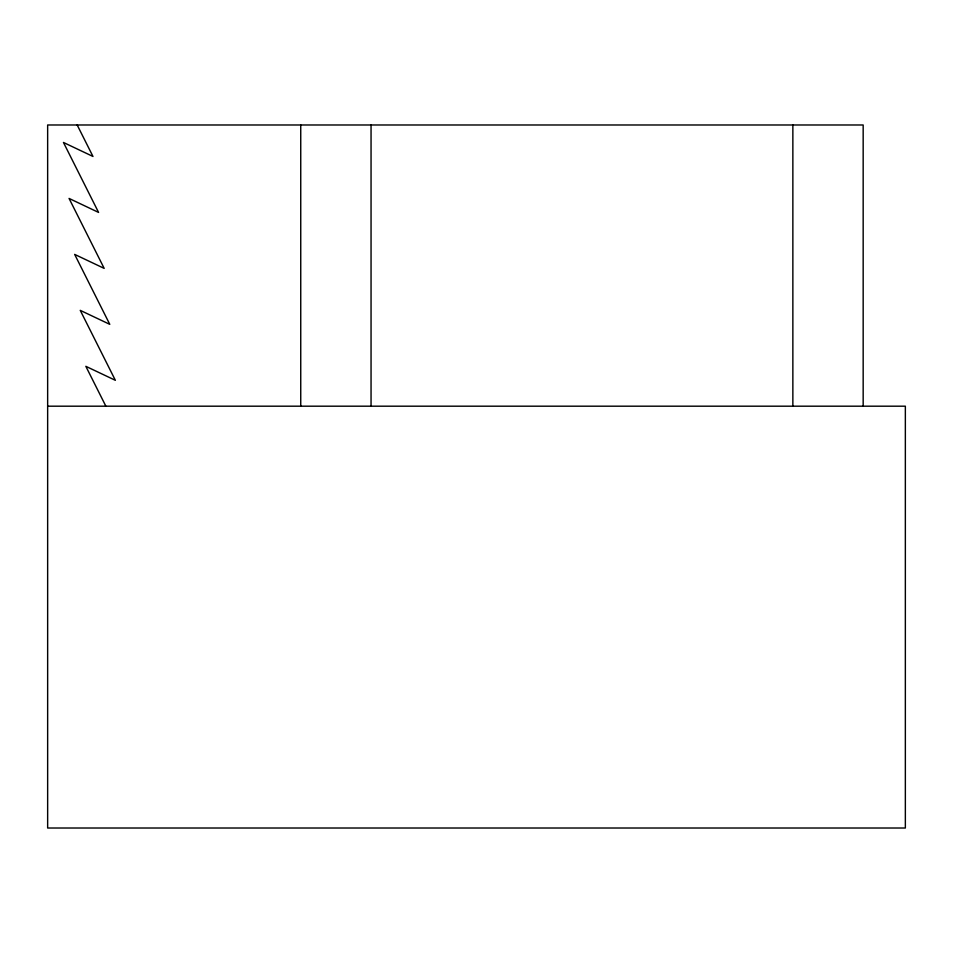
<?xml version="1.0" encoding="UTF-8"?>
<svg xmlns="http://www.w3.org/2000/svg" width="953" height="953" viewBox="0 0 953 953"><rect width="100%" height="100%" fill="white"/><g stroke="black" fill="none" stroke-linecap="round" stroke-linejoin="round"><path stroke-width="1.43" d="M47.65 406.192L905.35 406.192L905.35 828.014L47.65 828.014L47.65 124.986L863.168 124.986L863.168 405.895M77.181 124.986L92.977 156.459L63.458 142.462L98.576 212.424L69.057 198.427L104.175 268.377L74.656 254.391L109.774 324.342L80.243 310.356L115.361 380.307L85.841 366.321L105.723 405.918M792.86 124.986L792.86 405.895M371.051 124.986L371.051 405.895M300.743 124.986L300.743 405.895"/></g></svg>
